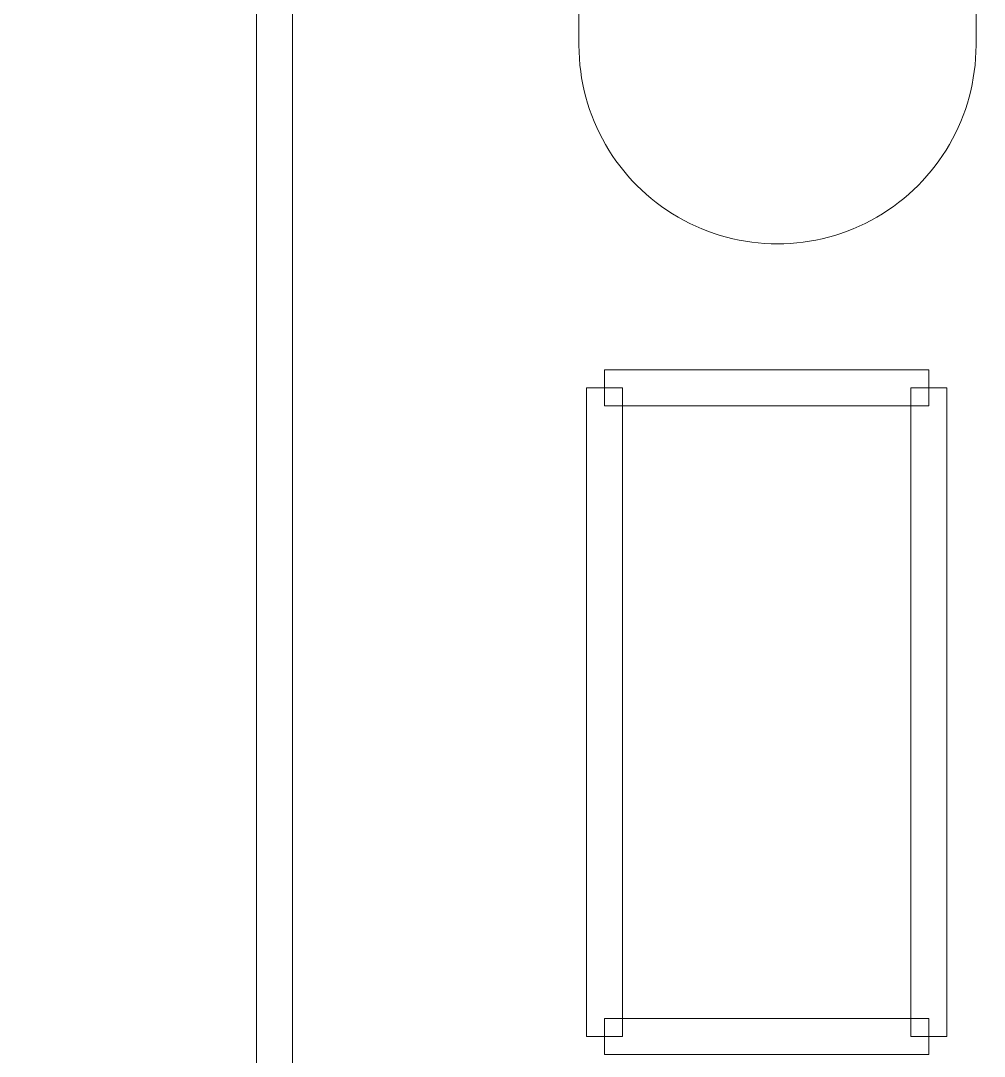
# Model space of a CAD drawing. Header units: millimetres. Extents: x -86 to 67, y -55 to 52.
# Drawn here: x -24.402 to -21.005, y -50.313 to -46.662 of the extents above; entities that cross this region are included whole.
import ezdxf

# ---------------------------------------------------------------- set-up
doc = ezdxf.new("R2010")
doc.units = ezdxf.units.MM
doc.header["$MEASUREMENT"] = 0
for name, color, linetype in [('BG_OUTLINE', 7, 'Continuous'), ('PG_SILKSCREEN_TOP', 7, 'Continuous'), ('PIN_TOP', 7, 'Continuous')]:
    doc.layers.add(name, color=color, linetype=linetype)

msp = doc.modelspace()

# ---------------------------------------------------------------- linework, layer by layer
at = {"layer": 'BG_OUTLINE', "color": 3, "lineweight": 9}
msp.add_open_spline([(-60.0926, 34.7331), (-60.0926, 34.7331), (63.7724, 34.7331), (63.7724, 34.7331), (63.7724, 34.7331), (64.585, 34.7336), (65.3646, 34.4113), (65.9396, 33.837), (65.9396, 33.837), (66.5146, 33.2627), (66.8379, 32.4797), (66.8384, 31.667), (66.8384, 31.667), (66.8384, 31.667), (66.8412, -52.28), (66.8412, -52.28), (66.8412, -52.28), (66.8412, -52.28), (66.8384, -52.1933), (66.8384, -52.1933), (66.8384, -52.1933), (66.8389, -53.006), (66.5166, -53.7856), (65.9424, -54.3606), (65.9424, -54.3606), (65.3681, -54.9356), (64.585, -55.2589), (63.7724, -55.2594), (63.7724, -55.2594), (63.7724, -55.2594), (-60.1869, -55.2594), (-60.1869, -55.2594), (-60.1869, -55.2594), (-60.1869, -55.2594), (-60.0853, -55.2518), (-60.0853, -55.2518), (-60.0853, -55.2518), (-60.8979, -55.2523), (-61.6775, -54.9299), (-62.2525, -54.3557), (-62.2525, -54.3557), (-62.8275, -53.7814), (-63.1508, -52.9984), (-63.1513, -52.1857), (-63.1513, -52.1857), (-63.1513, -52.1857), (-63.1587, 31.667), (-63.1587, 31.667), (-63.1587, 31.667), (-63.1592, 32.4797), (-62.8369, 33.2593), (-62.2626, 33.8343), (-62.2626, 33.8343), (-61.6883, 34.4093), (-60.9053, 34.7326), (-60.0926, 34.7331)], degree=3, knots=[0, 0, 0, 0, 0.071429, 0.071429, 0.071429, 0.071429, 0.142857, 0.142857, 0.142857, 0.142857, 0.214286, 0.214286, 0.214286, 0.214286, 0.285714, 0.285714, 0.285714, 0.285714, 0.357143, 0.357143, 0.357143, 0.357143, 0.428571, 0.428571, 0.428571, 0.428571, 0.5, 0.5, 0.5, 0.5, 0.571429, 0.571429, 0.571429, 0.571429, 0.642857, 0.642857, 0.642857, 0.642857, 0.714286, 0.714286, 0.714286, 0.714286, 0.785714, 0.785714, 0.785714, 0.785714, 0.857143, 0.857143, 0.857143, 0.857143, 0.928571, 0.928571, 0.928571, 0.928571, 1, 1, 1, 1], dxfattribs=at)
at = {"layer": 'PG_SILKSCREEN_TOP', "color": 6, "lineweight": 9}
for points in [[(-23.4432, -52.6559), (-23.4432, -52.6559), (-23.5702, -52.6559), (-23.5702, -52.6559), (-23.5702, -52.6559), (-23.5702, -52.6559), (-23.5702, -45.6559), (-23.5702, -45.6559), (-23.5702, -45.6559), (-23.5702, -45.6559), (-23.4432, -45.6559), (-23.4432, -45.6559), (-23.4432, -45.6559), (-23.4432, -45.6559), (-23.4432, -52.6559), (-23.4432, -52.6559)], [(-22.3434, -48.0204), (-22.3434, -48.0204), (-22.3434, -47.8934), (-22.3434, -47.8934), (-22.3434, -47.8934), (-22.3434, -47.8934), (-21.2004, -47.8934), (-21.2004, -47.8934), (-21.2004, -47.8934), (-21.2004, -47.8934), (-21.2004, -48.0204), (-21.2004, -48.0204), (-21.2004, -48.0204), (-21.2004, -48.0204), (-22.3434, -48.0204), (-22.3434, -48.0204)], [(-22.2799, -50.2429), (-22.2799, -50.2429), (-22.4069, -50.2429), (-22.4069, -50.2429), (-22.4069, -50.2429), (-22.4069, -50.2429), (-22.4069, -47.9569), (-22.4069, -47.9569), (-22.4069, -47.9569), (-22.4069, -47.9569), (-22.2799, -47.9569), (-22.2799, -47.9569), (-22.2799, -47.9569), (-22.2799, -47.9569), (-22.2799, -50.2429), (-22.2799, -50.2429)], [(-21.2639, -47.9569), (-21.2639, -47.9569), (-21.1369, -47.9569), (-21.1369, -47.9569), (-21.1369, -47.9569), (-21.1369, -47.9569), (-21.1369, -50.2429), (-21.1369, -50.2429), (-21.1369, -50.2429), (-21.1369, -50.2429), (-21.2639, -50.2429), (-21.2639, -50.2429), (-21.2639, -50.2429), (-21.2639, -50.2429), (-21.2639, -47.9569), (-21.2639, -47.9569)], [(-21.2004, -50.1794), (-21.2004, -50.1794), (-21.2004, -50.3064), (-21.2004, -50.3064), (-21.2004, -50.3064), (-21.2004, -50.3064), (-22.3434, -50.3064), (-22.3434, -50.3064), (-22.3434, -50.3064), (-22.3434, -50.3064), (-22.3434, -50.1794), (-22.3434, -50.1794), (-22.3434, -50.1794), (-22.3434, -50.1794), (-21.2004, -50.1794), (-21.2004, -50.1794)]]:
    msp.add_open_spline(points, degree=3, knots=[0, 0, 0, 0, 0.25, 0.25, 0.25, 0.25, 0.5, 0.5, 0.5, 0.5, 0.75, 0.75, 0.75, 0.75, 1, 1, 1, 1], dxfattribs=at)
at = {"layer": 'PIN_TOP', "lineweight": 9}
msp.add_open_spline([(-21.0338, -44.5929), (-21.0338, -44.5929), (-21.0338, -46.7488), (-21.0338, -46.7488), (-21.0338, -46.7488), (-21.0338, -46.9989), (-21.1672, -47.23), (-21.3838, -47.3551), (-21.3838, -47.3551), (-21.6004, -47.4801), (-21.8672, -47.4801), (-22.0838, -47.3551), (-22.0838, -47.3551), (-22.3004, -47.23), (-22.4338, -46.9989), (-22.4338, -46.7488), (-22.4338, -46.7488), (-22.4338, -46.7488), (-22.4338, -44.5929), (-22.4338, -44.5929), (-22.4338, -44.5929), (-22.4338, -44.3428), (-22.3004, -44.1117), (-22.0838, -43.9867), (-22.0838, -43.9867), (-21.8672, -43.8616), (-21.6004, -43.8616), (-21.3838, -43.9867), (-21.3838, -43.9867), (-21.1672, -44.1117), (-21.0338, -44.3428), (-21.0338, -44.5929)], degree=3, knots=[0, 0, 0, 0, 0.125, 0.125, 0.125, 0.125, 0.25, 0.25, 0.25, 0.25, 0.375, 0.375, 0.375, 0.375, 0.5, 0.5, 0.5, 0.5, 0.625, 0.625, 0.625, 0.625, 0.75, 0.75, 0.75, 0.75, 0.875, 0.875, 0.875, 0.875, 1, 1, 1, 1], dxfattribs=at)

doc.saveas('drawing.dxf')
